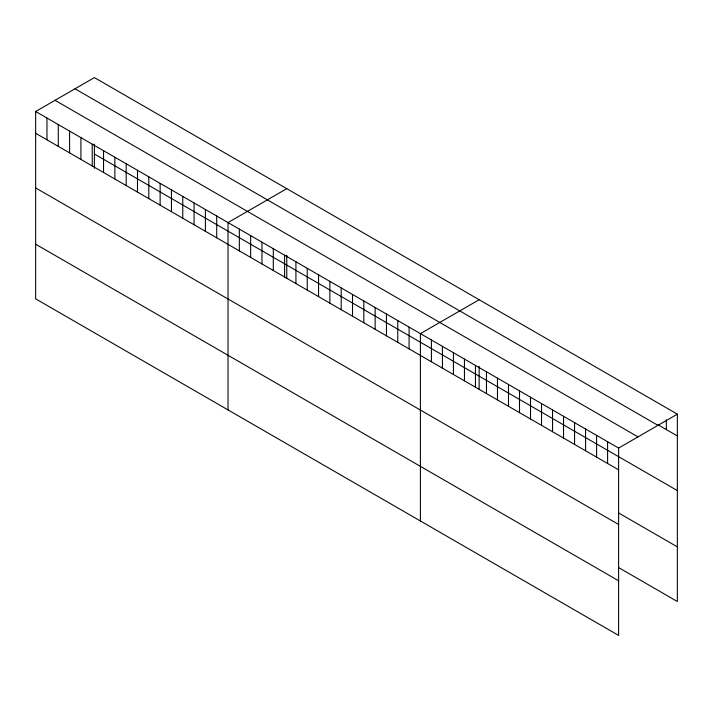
<?xml version="1.0" encoding="UTF-8"?>
<svg xmlns="http://www.w3.org/2000/svg" width="713" height="713" viewBox="0 0 713 713"><rect width="100%" height="100%" fill="white"/><g stroke="black" fill="none" stroke-linecap="round" stroke-linejoin="round"><path stroke-width="1.07" d="M35.65 111.504L618.608 448.076L618.608 635.408L35.65 298.845L35.65 111.504L94.392 77.592L677.35 414.155L677.35 601.496L618.626 567.593M286.769 188.66L228.026 222.572L228.026 409.913M479.145 299.727L420.403 333.639L420.403 520.98M618.608 448.076L677.35 414.155M658.081 424.814L677.35 435.937M75.008 88.786L657.965 425.349M55.035 100.31L637.992 436.882M94.392 154.008L677.35 490.571M35.65 133.286L618.608 469.849M618.626 512.959L677.35 546.862M35.65 187.92L618.608 524.483M35.65 244.211L618.608 580.774M666.334 419.779L666.334 429.582M607.592 441.712L607.592 463.495M596.585 435.358L596.585 457.14M585.569 429.003L585.569 450.776M574.562 422.64L574.562 444.422M563.546 416.285L563.546 438.067M552.539 409.93L552.539 431.713M541.524 403.567L541.524 425.349M530.517 397.212L530.517 418.994M519.501 390.858L519.501 412.64M508.494 384.503L508.494 406.276M497.478 378.14L497.478 399.922M486.471 371.785L486.471 393.567M479.145 366.304L479.145 389.441M475.455 365.43L475.455 387.204M464.448 359.067L464.448 380.849M453.432 352.712L453.432 374.494M442.425 346.358L442.425 368.131M431.41 339.994L431.41 361.776M409.084 327.107L409.084 348.889M397.765 320.574L397.765 342.356M386.455 314.041L386.455 335.823M375.136 307.508L375.136 329.29M363.817 300.975L363.817 322.757M352.507 294.442L352.507 316.224M341.188 287.909L341.188 309.683M329.869 281.377L329.869 303.15M318.559 274.844L318.559 296.617M307.241 268.302L307.241 290.084M295.922 261.769L295.922 283.551M286.769 255.236L286.769 278.373M284.603 255.236L284.603 277.018M273.293 248.703L273.293 270.485M261.974 242.17L261.974 263.953M250.655 235.638L250.655 257.42M239.345 229.105L239.345 250.887M216.707 216.039L216.707 237.821M205.397 209.506L205.397 231.288M194.079 202.973L194.079 224.755M182.76 196.44L182.76 218.223M171.441 189.908L171.441 211.69M160.131 183.375L160.131 205.157M148.812 176.842L148.812 198.624M137.493 170.309L137.493 192.082M126.183 163.776L126.183 185.549M114.864 157.243L114.864 179.016M103.545 150.701L103.545 172.484M94.392 144.169L94.392 168.33M92.235 144.169L92.235 165.951M80.917 137.636L80.917 159.418M69.598 131.103L69.598 152.885M58.279 124.57L58.279 146.352M46.969 118.037L46.969 139.819"/></g></svg>
